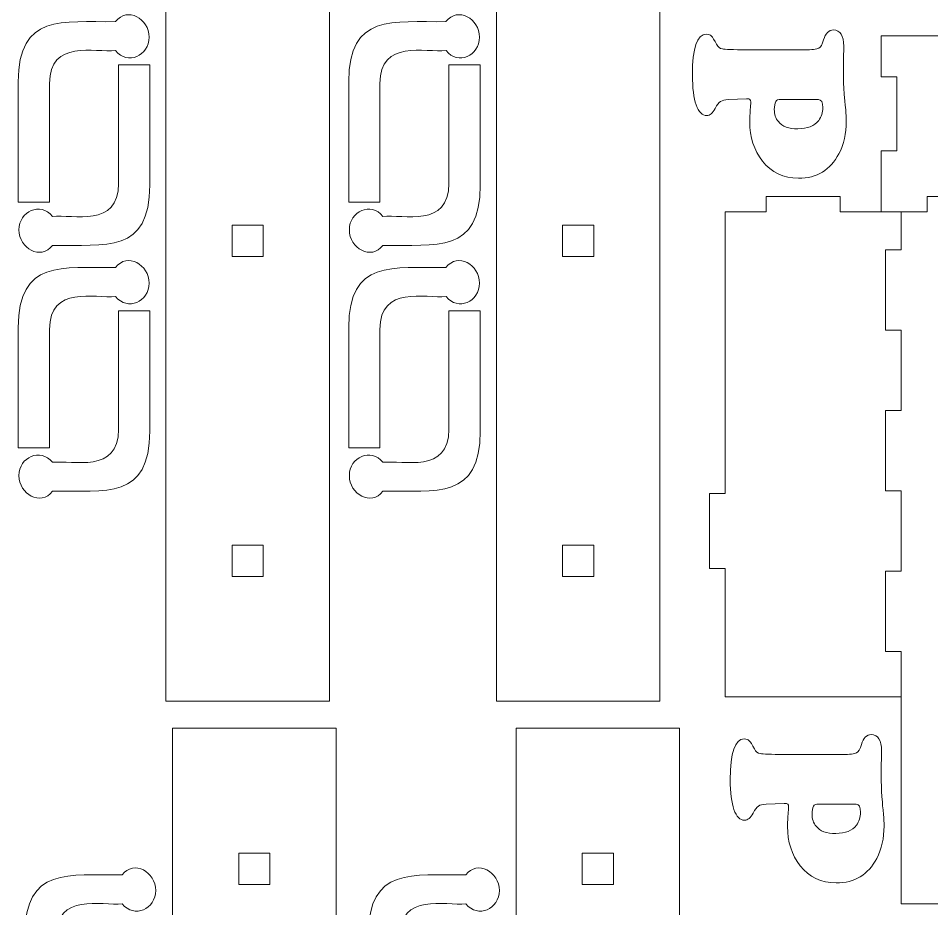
# Model space of a CAD drawing. Header units: centimetres. Extents: x -59 to 59, y -29 to 29.
# Drawn here: x -59.4 to -44.77, y -7 to 7.25 of the extents above; entities that cross this region are included whole.
import ezdxf

# ---------------------------------------------------------------- set-up
doc = ezdxf.new("R2010")
doc.units = ezdxf.units.CM
doc.header["$MEASUREMENT"] = 0
doc.layers.add('Camada 1', color=7, linetype='Continuous')

msp = doc.modelspace()

# ---------------------------------------------------------------- linework, layer by layer
at = {"layer": 'Camada 1', "color": 250, "lineweight": 20}
for points, knots in [([(-57.03736, 21.31668), (-57.03736, 21.31668), (-57.03736, -3.68333), (-57.03736, -3.68333), (-57.03736, -3.68333), (-57.03736, -3.68333), (-54.42008, -3.68333), (-54.42008, -3.68333), (-54.42008, -3.68333), (-54.42008, -3.68333), (-54.42008, 21.31668), (-54.42008, 21.31668), (-54.42008, 21.31668), (-54.42008, 21.31668), (-57.03736, 21.31668), (-57.03736, 21.31668)], [0, 0, 0, 0, 0.2, 0.2, 0.2, 0.2, 0.4, 0.4, 0.4, 0.4, 0.6, 0.6, 0.6, 0.6, 1, 1, 1, 1]), ([(-51.7457, 21.31668), (-51.7457, 21.31668), (-51.7457, -3.68333), (-51.7457, -3.68333), (-51.7457, -3.68333), (-51.7457, -3.68333), (-49.12842, -3.68333), (-49.12842, -3.68333), (-49.12842, -3.68333), (-49.12842, -3.68333), (-49.12842, 21.31668), (-49.12842, 21.31668), (-49.12842, 21.31668), (-49.12842, 21.31668), (-51.7457, 21.31668), (-51.7457, 21.31668)], [0, 0, 0, 0, 0.2, 0.2, 0.2, 0.2, 0.4, 0.4, 0.4, 0.4, 0.6, 0.6, 0.6, 0.6, 1, 1, 1, 1]), ([(-57.84503, 7.20049), (-58.70441, 7.18717), (-59.39854, 7.33959), (-59.40253, 6.23702), (-59.40253, 6.23702), (-59.40253, 6.23702), (-59.40253, 4.31124), (-59.40253, 4.31124), (-59.40253, 4.31124), (-59.40253, 4.31124), (-58.90246, 4.31124), (-58.90246, 4.31124), (-58.90246, 4.31124), (-58.90246, 4.31124), (-58.90246, 6.19888), (-58.90246, 6.19888), (-58.90246, 6.19888), (-58.90246, 6.19888), (-58.90246, 6.20842), (-58.90246, 6.20842), (-58.90246, 6.20842), (-58.90239, 6.92357), (-58.17092, 6.70195), (-57.84373, 6.7363), (-57.84373, 6.7363), (-57.65406, 6.49772), (-57.30701, 6.6539), (-57.30701, 6.95048), (-57.30701, 6.95048), (-57.30701, 7.24623), (-57.65687, 7.44684), (-57.84503, 7.20049)], [0, 0, 0, 0, 0.11111111, 0.11111111, 0.11111111, 0.11111111, 0.22222222, 0.22222222, 0.22222222, 0.22222222, 0.33333333, 0.33333333, 0.33333333, 0.33333333, 0.44444444, 0.44444444, 0.44444444, 0.44444444, 0.55555556, 0.55555556, 0.55555556, 0.55555556, 0.66666667, 0.66666667, 0.66666667, 0.66666667, 0.77777778, 0.77777778, 0.77777778, 0.77777778, 1, 1, 1, 1]), ([(-52.55337, 7.20049), (-53.41275, 7.18717), (-54.10688, 7.33959), (-54.11087, 6.23702), (-54.11087, 6.23702), (-54.11087, 6.23702), (-54.11087, 4.31124), (-54.11087, 4.31124), (-54.11087, 4.31124), (-54.11087, 4.31124), (-53.6108, 4.31124), (-53.6108, 4.31124), (-53.6108, 4.31124), (-53.6108, 4.31124), (-53.6108, 6.19888), (-53.6108, 6.19888), (-53.6108, 6.19888), (-53.6108, 6.19888), (-53.6108, 6.20842), (-53.6108, 6.20842), (-53.6108, 6.20842), (-53.61073, 6.92357), (-52.87926, 6.70195), (-52.55207, 6.7363), (-52.55207, 6.7363), (-52.3624, 6.49772), (-52.01535, 6.6539), (-52.01535, 6.95048), (-52.01535, 6.95048), (-52.01535, 7.24623), (-52.36521, 7.44684), (-52.55337, 7.20049)], [0, 0, 0, 0, 0.11111111, 0.11111111, 0.11111111, 0.11111111, 0.22222222, 0.22222222, 0.22222222, 0.22222222, 0.33333333, 0.33333333, 0.33333333, 0.33333333, 0.44444444, 0.44444444, 0.44444444, 0.44444444, 0.55555556, 0.55555556, 0.55555556, 0.55555556, 0.66666667, 0.66666667, 0.66666667, 0.66666667, 0.77777778, 0.77777778, 0.77777778, 0.77777778, 1, 1, 1, 1]), ([(-58.85394, 3.61765), (-57.99456, 3.63097), (-57.30043, 3.47855), (-57.29644, 4.58112), (-57.29644, 4.58112), (-57.29644, 4.58112), (-57.29644, 6.5069), (-57.29644, 6.5069), (-57.29644, 6.5069), (-57.29644, 6.5069), (-57.79651, 6.5069), (-57.79651, 6.5069), (-57.79651, 6.5069), (-57.79651, 6.5069), (-57.79651, 4.61926), (-57.79651, 4.61926), (-57.79651, 4.61926), (-57.79651, 4.61926), (-57.79651, 4.60972), (-57.79651, 4.60972), (-57.79651, 4.60972), (-57.79658, 3.89457), (-58.52805, 4.11619), (-58.85524, 4.08184), (-58.85524, 4.08184), (-59.04491, 4.32042), (-59.39196, 4.16424), (-59.39196, 3.86766), (-59.39196, 3.86766), (-59.39196, 3.57191), (-59.0421, 3.3713), (-58.85394, 3.61765)], [0, 0, 0, 0, 0.11111111, 0.11111111, 0.11111111, 0.11111111, 0.22222222, 0.22222222, 0.22222222, 0.22222222, 0.33333333, 0.33333333, 0.33333333, 0.33333333, 0.44444444, 0.44444444, 0.44444444, 0.44444444, 0.55555556, 0.55555556, 0.55555556, 0.55555556, 0.66666667, 0.66666667, 0.66666667, 0.66666667, 0.77777778, 0.77777778, 0.77777778, 0.77777778, 1, 1, 1, 1]), ([(-53.56228, 3.61765), (-52.7029, 3.63097), (-52.00877, 3.47855), (-52.00478, 4.58112), (-52.00478, 4.58112), (-52.00478, 4.58112), (-52.00478, 6.5069), (-52.00478, 6.5069), (-52.00478, 6.5069), (-52.00478, 6.5069), (-52.50485, 6.5069), (-52.50485, 6.5069), (-52.50485, 6.5069), (-52.50485, 6.5069), (-52.50485, 4.61926), (-52.50485, 4.61926), (-52.50485, 4.61926), (-52.50485, 4.61926), (-52.50485, 4.60972), (-52.50485, 4.60972), (-52.50485, 4.60972), (-52.50492, 3.89457), (-53.23639, 4.11619), (-53.56358, 4.08184), (-53.56358, 4.08184), (-53.75325, 4.32042), (-54.1003, 4.16424), (-54.1003, 3.86766), (-54.1003, 3.86766), (-54.1003, 3.57191), (-53.75044, 3.3713), (-53.56228, 3.61765)], [0, 0, 0, 0, 0.11111111, 0.11111111, 0.11111111, 0.11111111, 0.22222222, 0.22222222, 0.22222222, 0.22222222, 0.33333333, 0.33333333, 0.33333333, 0.33333333, 0.44444444, 0.44444444, 0.44444444, 0.44444444, 0.55555556, 0.55555556, 0.55555556, 0.55555556, 0.66666667, 0.66666667, 0.66666667, 0.66666667, 0.77777778, 0.77777778, 0.77777778, 0.77777778, 1, 1, 1, 1]), ([(-55.47872, 3.44166), (-55.47872, 3.44166), (-55.47872, 3.94166), (-55.47872, 3.94166), (-55.47872, 3.94166), (-55.47872, 3.94166), (-55.97872, 3.94166), (-55.97872, 3.94166), (-55.97872, 3.94166), (-55.97872, 3.94166), (-55.97872, 3.44166), (-55.97872, 3.44166), (-55.97872, 3.44166), (-55.97872, 3.44166), (-55.47872, 3.44166), (-55.47872, 3.44166)], [0, 0, 0, 0, 0.2, 0.2, 0.2, 0.2, 0.4, 0.4, 0.4, 0.4, 0.6, 0.6, 0.6, 0.6, 1, 1, 1, 1]), ([(-50.18706, 3.44166), (-50.18706, 3.44166), (-50.18706, 3.94166), (-50.18706, 3.94166), (-50.18706, 3.94166), (-50.18706, 3.94166), (-50.68706, 3.94166), (-50.68706, 3.94166), (-50.68706, 3.94166), (-50.68706, 3.94166), (-50.68706, 3.44166), (-50.68706, 3.44166), (-50.68706, 3.44166), (-50.68706, 3.44166), (-50.18706, 3.44166), (-50.18706, 3.44166)], [0, 0, 0, 0, 0.2, 0.2, 0.2, 0.2, 0.4, 0.4, 0.4, 0.4, 0.6, 0.6, 0.6, 0.6, 1, 1, 1, 1]), ([(-57.84503, 3.26349), (-58.70441, 3.25017), (-59.39854, 3.40259), (-59.40253, 2.30002), (-59.40253, 2.30002), (-59.40253, 2.30002), (-59.40253, 0.37424), (-59.40253, 0.37424), (-59.40253, 0.37424), (-59.40253, 0.37424), (-58.90246, 0.37424), (-58.90246, 0.37424), (-58.90246, 0.37424), (-58.90246, 0.37424), (-58.90246, 2.26188), (-58.90246, 2.26188), (-58.90246, 2.26188), (-58.90246, 2.26188), (-58.90246, 2.27142), (-58.90246, 2.27142), (-58.90246, 2.27142), (-58.90239, 2.98657), (-58.17092, 2.76495), (-57.84373, 2.7993), (-57.84373, 2.7993), (-57.65406, 2.56072), (-57.30701, 2.7169), (-57.30701, 3.01348), (-57.30701, 3.01348), (-57.30701, 3.30923), (-57.65687, 3.50984), (-57.84503, 3.26349)], [0, 0, 0, 0, 0.11111111, 0.11111111, 0.11111111, 0.11111111, 0.22222222, 0.22222222, 0.22222222, 0.22222222, 0.33333333, 0.33333333, 0.33333333, 0.33333333, 0.44444444, 0.44444444, 0.44444444, 0.44444444, 0.55555556, 0.55555556, 0.55555556, 0.55555556, 0.66666667, 0.66666667, 0.66666667, 0.66666667, 0.77777778, 0.77777778, 0.77777778, 0.77777778, 1, 1, 1, 1]), ([(-52.55337, 3.26349), (-53.41275, 3.25017), (-54.10688, 3.40259), (-54.11087, 2.30002), (-54.11087, 2.30002), (-54.11087, 2.30002), (-54.11087, 0.37424), (-54.11087, 0.37424), (-54.11087, 0.37424), (-54.11087, 0.37424), (-53.6108, 0.37424), (-53.6108, 0.37424), (-53.6108, 0.37424), (-53.6108, 0.37424), (-53.6108, 2.26188), (-53.6108, 2.26188), (-53.6108, 2.26188), (-53.6108, 2.26188), (-53.6108, 2.27142), (-53.6108, 2.27142), (-53.6108, 2.27142), (-53.61073, 2.98657), (-52.87926, 2.76495), (-52.55207, 2.7993), (-52.55207, 2.7993), (-52.3624, 2.56072), (-52.01535, 2.7169), (-52.01535, 3.01348), (-52.01535, 3.01348), (-52.01535, 3.30923), (-52.36521, 3.50984), (-52.55337, 3.26349)], [0, 0, 0, 0, 0.11111111, 0.11111111, 0.11111111, 0.11111111, 0.22222222, 0.22222222, 0.22222222, 0.22222222, 0.33333333, 0.33333333, 0.33333333, 0.33333333, 0.44444444, 0.44444444, 0.44444444, 0.44444444, 0.55555556, 0.55555556, 0.55555556, 0.55555556, 0.66666667, 0.66666667, 0.66666667, 0.66666667, 0.77777778, 0.77777778, 0.77777778, 0.77777778, 1, 1, 1, 1]), ([(-58.85394, -0.31935), (-57.99456, -0.30603), (-57.30043, -0.45845), (-57.29644, 0.64412), (-57.29644, 0.64412), (-57.29644, 0.64412), (-57.29644, 2.5699), (-57.29644, 2.5699), (-57.29644, 2.5699), (-57.29644, 2.5699), (-57.79651, 2.5699), (-57.79651, 2.5699), (-57.79651, 2.5699), (-57.79651, 2.5699), (-57.79651, 0.68226), (-57.79651, 0.68226), (-57.79651, 0.68226), (-57.79651, 0.68226), (-57.79651, 0.67272), (-57.79651, 0.67272), (-57.79651, 0.67272), (-57.79658, -0.04243), (-58.52805, 0.17919), (-58.85524, 0.14484), (-58.85524, 0.14484), (-59.04491, 0.38342), (-59.39196, 0.22724), (-59.39196, -0.06934), (-59.39196, -0.06934), (-59.39196, -0.36509), (-59.0421, -0.5657), (-58.85394, -0.31935)], [0, 0, 0, 0, 0.11111111, 0.11111111, 0.11111111, 0.11111111, 0.22222222, 0.22222222, 0.22222222, 0.22222222, 0.33333333, 0.33333333, 0.33333333, 0.33333333, 0.44444444, 0.44444444, 0.44444444, 0.44444444, 0.55555556, 0.55555556, 0.55555556, 0.55555556, 0.66666667, 0.66666667, 0.66666667, 0.66666667, 0.77777778, 0.77777778, 0.77777778, 0.77777778, 1, 1, 1, 1]), ([(-53.56228, -0.31935), (-52.7029, -0.30603), (-52.00877, -0.45845), (-52.00478, 0.64412), (-52.00478, 0.64412), (-52.00478, 0.64412), (-52.00478, 2.5699), (-52.00478, 2.5699), (-52.00478, 2.5699), (-52.00478, 2.5699), (-52.50485, 2.5699), (-52.50485, 2.5699), (-52.50485, 2.5699), (-52.50485, 2.5699), (-52.50485, 0.68226), (-52.50485, 0.68226), (-52.50485, 0.68226), (-52.50485, 0.68226), (-52.50485, 0.67272), (-52.50485, 0.67272), (-52.50485, 0.67272), (-52.50492, -0.04243), (-53.23639, 0.17919), (-53.56358, 0.14484), (-53.56358, 0.14484), (-53.75325, 0.38342), (-54.1003, 0.22724), (-54.1003, -0.06934), (-54.1003, -0.06934), (-54.1003, -0.36509), (-53.75044, -0.5657), (-53.56228, -0.31935)], [0, 0, 0, 0, 0.11111111, 0.11111111, 0.11111111, 0.11111111, 0.22222222, 0.22222222, 0.22222222, 0.22222222, 0.33333333, 0.33333333, 0.33333333, 0.33333333, 0.44444444, 0.44444444, 0.44444444, 0.44444444, 0.55555556, 0.55555556, 0.55555556, 0.55555556, 0.66666667, 0.66666667, 0.66666667, 0.66666667, 0.77777778, 0.77777778, 0.77777778, 0.77777778, 1, 1, 1, 1]), ([(-55.47872, -1.68285), (-55.47872, -1.68285), (-55.47872, -1.18285), (-55.47872, -1.18285), (-55.47872, -1.18285), (-55.47872, -1.18285), (-55.97872, -1.18285), (-55.97872, -1.18285), (-55.97872, -1.18285), (-55.97872, -1.18285), (-55.97872, -1.68285), (-55.97872, -1.68285), (-55.97872, -1.68285), (-55.97872, -1.68285), (-55.47872, -1.68285), (-55.47872, -1.68285)], [0, 0, 0, 0, 0.2, 0.2, 0.2, 0.2, 0.4, 0.4, 0.4, 0.4, 0.6, 0.6, 0.6, 0.6, 1, 1, 1, 1]), ([(-50.18706, -1.68285), (-50.18706, -1.68285), (-50.18706, -1.18285), (-50.18706, -1.18285), (-50.18706, -1.18285), (-50.18706, -1.18285), (-50.68706, -1.18285), (-50.68706, -1.18285), (-50.68706, -1.18285), (-50.68706, -1.18285), (-50.68706, -1.68285), (-50.68706, -1.68285), (-50.68706, -1.68285), (-50.68706, -1.68285), (-50.18706, -1.68285), (-50.18706, -1.68285)], [0, 0, 0, 0, 0.2, 0.2, 0.2, 0.2, 0.4, 0.4, 0.4, 0.4, 0.6, 0.6, 0.6, 0.6, 1, 1, 1, 1]), ([(-56.93155, -4.11498), (-56.93155, -4.11498), (-56.93155, -29.11499), (-56.93155, -29.11499), (-56.93155, -29.11499), (-56.93155, -29.11499), (-54.31427, -29.11499), (-54.31427, -29.11499), (-54.31427, -29.11499), (-54.31427, -29.11499), (-54.31427, -4.11498), (-54.31427, -4.11498), (-54.31427, -4.11498), (-54.31427, -4.11498), (-56.93155, -4.11498), (-56.93155, -4.11498)], [0, 0, 0, 0, 0.2, 0.2, 0.2, 0.2, 0.4, 0.4, 0.4, 0.4, 0.6, 0.6, 0.6, 0.6, 1, 1, 1, 1]), ([(-51.42821, -4.11498), (-51.42821, -4.11498), (-51.42821, -29.11499), (-51.42821, -29.11499), (-51.42821, -29.11499), (-51.42821, -29.11499), (-48.81093, -29.11499), (-48.81093, -29.11499), (-48.81093, -29.11499), (-48.81093, -29.11499), (-48.81093, -4.11498), (-48.81093, -4.11498), (-48.81093, -4.11498), (-48.81093, -4.11498), (-51.42821, -4.11498), (-51.42821, -4.11498)], [0, 0, 0, 0, 0.2, 0.2, 0.2, 0.2, 0.4, 0.4, 0.4, 0.4, 0.6, 0.6, 0.6, 0.6, 1, 1, 1, 1]), ([(-55.37291, -6.11545), (-55.37291, -6.11545), (-55.37291, -6.61545), (-55.37291, -6.61545), (-55.37291, -6.61545), (-55.37291, -6.61545), (-55.87291, -6.61545), (-55.87291, -6.61545), (-55.87291, -6.61545), (-55.87291, -6.61545), (-55.87291, -6.11545), (-55.87291, -6.11545), (-55.87291, -6.11545), (-55.87291, -6.11545), (-55.37291, -6.11545), (-55.37291, -6.11545)], [0, 0, 0, 0, 0.2, 0.2, 0.2, 0.2, 0.4, 0.4, 0.4, 0.4, 0.6, 0.6, 0.6, 0.6, 1, 1, 1, 1]), ([(-49.86957, -6.11545), (-49.86957, -6.11545), (-49.86957, -6.61545), (-49.86957, -6.61545), (-49.86957, -6.61545), (-49.86957, -6.61545), (-50.36957, -6.61545), (-50.36957, -6.61545), (-50.36957, -6.61545), (-50.36957, -6.61545), (-50.36957, -6.11545), (-50.36957, -6.11545), (-50.36957, -6.11545), (-50.36957, -6.11545), (-49.86957, -6.11545), (-49.86957, -6.11545)], [0, 0, 0, 0, 0.2, 0.2, 0.2, 0.2, 0.4, 0.4, 0.4, 0.4, 0.6, 0.6, 0.6, 0.6, 1, 1, 1, 1]), ([(-57.73922, -6.4625), (-58.5986, -6.47582), (-59.29273, -6.3234), (-59.29672, -7.42597), (-59.29672, -7.42597), (-59.29672, -7.42597), (-59.29672, -9.35175), (-59.29672, -9.35175), (-59.29672, -9.35175), (-59.29672, -9.35175), (-58.79665, -9.35175), (-58.79665, -9.35175), (-58.79665, -9.35175), (-58.79665, -9.35175), (-58.79665, -7.46411), (-58.79665, -7.46411), (-58.79665, -7.46411), (-58.79665, -7.46411), (-58.79665, -7.45457), (-58.79665, -7.45457), (-58.79665, -7.45457), (-58.79658, -6.73942), (-58.06511, -6.96104), (-57.73792, -6.92669), (-57.73792, -6.92669), (-57.54825, -7.16527), (-57.2012, -7.00909), (-57.2012, -6.71251), (-57.2012, -6.71251), (-57.2012, -6.41676), (-57.55106, -6.21615), (-57.73922, -6.4625)], [0, 0, 0, 0, 0.11111111, 0.11111111, 0.11111111, 0.11111111, 0.22222222, 0.22222222, 0.22222222, 0.22222222, 0.33333333, 0.33333333, 0.33333333, 0.33333333, 0.44444444, 0.44444444, 0.44444444, 0.44444444, 0.55555556, 0.55555556, 0.55555556, 0.55555556, 0.66666667, 0.66666667, 0.66666667, 0.66666667, 0.77777778, 0.77777778, 0.77777778, 0.77777778, 1, 1, 1, 1]), ([(-52.23588, -6.4625), (-53.09526, -6.47582), (-53.78939, -6.3234), (-53.79338, -7.42597), (-53.79338, -7.42597), (-53.79338, -7.42597), (-53.79338, -9.35175), (-53.79338, -9.35175), (-53.79338, -9.35175), (-53.79338, -9.35175), (-53.29331, -9.35175), (-53.29331, -9.35175), (-53.29331, -9.35175), (-53.29331, -9.35175), (-53.29331, -7.46411), (-53.29331, -7.46411), (-53.29331, -7.46411), (-53.29331, -7.46411), (-53.29331, -7.45457), (-53.29331, -7.45457), (-53.29331, -7.45457), (-53.29324, -6.73942), (-52.56177, -6.96104), (-52.23458, -6.92669), (-52.23458, -6.92669), (-52.04491, -7.16527), (-51.69786, -7.00909), (-51.69786, -6.71251), (-51.69786, -6.71251), (-51.69786, -6.41676), (-52.04772, -6.21615), (-52.23588, -6.4625)], [0, 0, 0, 0, 0.11111111, 0.11111111, 0.11111111, 0.11111111, 0.22222222, 0.22222222, 0.22222222, 0.22222222, 0.33333333, 0.33333333, 0.33333333, 0.33333333, 0.44444444, 0.44444444, 0.44444444, 0.44444444, 0.55555556, 0.55555556, 0.55555556, 0.55555556, 0.66666667, 0.66666667, 0.66666667, 0.66666667, 0.77777778, 0.77777778, 0.77777778, 0.77777778, 1, 1, 1, 1])]:
    msp.add_open_spline(points, degree=3, knots=knots, dxfattribs=at)
at = {"layer": 'Camada 1', "color": 250, "lineweight": 9}
for points, knots in [([(-47.73989, 6.74966), (-47.73989, 6.74966), (-46.81209, 6.74966), (-46.81209, 6.74966), (-46.81209, 6.74966), (-46.69229, 6.74966), (-46.61583, 6.75748), (-46.58391, 6.77435), (-46.58391, 6.77435), (-46.5514, 6.7906), (-46.52491, 6.83515), (-46.50504, 6.90801), (-46.50504, 6.90801), (-46.47494, 7.01396), (-46.42195, 7.06695), (-46.3467, 7.06695), (-46.3467, 7.06695), (-46.29371, 7.06695), (-46.25278, 7.04467), (-46.22448, 7.00012), (-46.22448, 7.00012), (-46.19679, 6.95497), (-46.18234, 6.89054), (-46.18234, 6.80565), (-46.18234, 6.80565), (-46.18234, 6.77735), (-46.18414, 6.70752), (-46.18776, 6.59613), (-46.18776, 6.59613), (-46.18776, 6.59613), (-46.18776, 6.49016), (-46.18776, 6.49016), (-46.18776, 6.49016), (-46.18655, 6.29509), (-46.18534, 6.1807), (-46.18353, 6.14698), (-46.18353, 6.14698), (-46.18173, 6.11327), (-46.1715, 5.99406), (-46.15223, 5.78816), (-46.15223, 5.78816), (-46.1456, 5.72012), (-46.14199, 5.6575), (-46.14199, 5.60091), (-46.14199, 5.60091), (-46.14199, 5.40824), (-46.18113, 5.23665), (-46.26, 5.08614), (-46.26, 5.08614), (-46.39666, 4.82364), (-46.61281, 4.69298), (-46.90903, 4.69298), (-46.90903, 4.69298), (-47.14926, 4.69298), (-47.34131, 4.7845), (-47.48581, 4.96814), (-47.48581, 4.96814), (-47.62127, 5.14092), (-47.68872, 5.34984), (-47.68872, 5.59609), (-47.68872, 5.59609), (-47.68872, 5.65811), (-47.68449, 5.73457), (-47.67667, 5.82488), (-47.67667, 5.82488), (-47.67306, 5.87305), (-47.67125, 5.90314), (-47.67125, 5.91519), (-47.67125, 5.91519), (-47.67125, 5.94891), (-47.69052, 5.96636), (-47.72965, 5.96636), (-47.72965, 5.96636), (-47.72965, 5.96636), (-47.73989, 5.96636), (-47.73989, 5.96636), (-47.73989, 5.96636), (-47.73989, 5.96636), (-48.02948, 5.95372), (-48.02948, 5.95372), (-48.02948, 5.95372), (-48.08547, 5.95131), (-48.12763, 5.94107), (-48.15532, 5.92301), (-48.15532, 5.92301), (-48.18301, 5.90495), (-48.21131, 5.86763), (-48.24081, 5.81103), (-48.24081, 5.81103), (-48.28175, 5.73457), (-48.32691, 5.69664), (-48.37508, 5.69664), (-48.37508, 5.69664), (-48.44913, 5.69664), (-48.50632, 5.75263), (-48.54605, 5.86582), (-48.54605, 5.86582), (-48.58579, 5.97841), (-48.60627, 6.13856), (-48.60627, 6.34566), (-48.60627, 6.34566), (-48.60627, 6.78036), (-48.5316, 6.99832), (-48.38169, 6.99832), (-48.38169, 6.99832), (-48.34677, 6.99832), (-48.31968, 6.98867), (-48.30102, 6.97002), (-48.30102, 6.97002), (-48.28235, 6.95074), (-48.25525, 6.9068), (-48.21974, 6.83756), (-48.21974, 6.83756), (-48.19746, 6.79541), (-48.16615, 6.77073), (-48.12642, 6.76351), (-48.12642, 6.76351), (-48.08608, 6.75629), (-47.95723, 6.75146), (-47.73989, 6.74966)], [0, 0, 0, 0, 0.03225806, 0.03225806, 0.03225806, 0.03225806, 0.06451613, 0.06451613, 0.06451613, 0.06451613, 0.09677419, 0.09677419, 0.09677419, 0.09677419, 0.12903226, 0.12903226, 0.12903226, 0.12903226, 0.16129032, 0.16129032, 0.16129032, 0.16129032, 0.19354839, 0.19354839, 0.19354839, 0.19354839, 0.22580645, 0.22580645, 0.22580645, 0.22580645, 0.25806452, 0.25806452, 0.25806452, 0.25806452, 0.29032258, 0.29032258, 0.29032258, 0.29032258, 0.32258065, 0.32258065, 0.32258065, 0.32258065, 0.35483871, 0.35483871, 0.35483871, 0.35483871, 0.38709677, 0.38709677, 0.38709677, 0.38709677, 0.41935484, 0.41935484, 0.41935484, 0.41935484, 0.4516129, 0.4516129, 0.4516129, 0.4516129, 0.48387097, 0.48387097, 0.48387097, 0.48387097, 0.51612903, 0.51612903, 0.51612903, 0.51612903, 0.5483871, 0.5483871, 0.5483871, 0.5483871, 0.58064516, 0.58064516, 0.58064516, 0.58064516, 0.61290323, 0.61290323, 0.61290323, 0.61290323, 0.64516129, 0.64516129, 0.64516129, 0.64516129, 0.67741935, 0.67741935, 0.67741935, 0.67741935, 0.70967742, 0.70967742, 0.70967742, 0.70967742, 0.74193548, 0.74193548, 0.74193548, 0.74193548, 0.77419355, 0.77419355, 0.77419355, 0.77419355, 0.80645161, 0.80645161, 0.80645161, 0.80645161, 0.83870968, 0.83870968, 0.83870968, 0.83870968, 0.87096774, 0.87096774, 0.87096774, 0.87096774, 0.90322581, 0.90322581, 0.90322581, 0.90322581, 0.93548387, 0.93548387, 0.93548387, 0.93548387, 1, 1, 1, 1]), ([(-45.58392, 4.47289), (-45.58392, 4.47289), (-45.58392, 5.13152), (-45.58392, 5.13152), (-45.58392, 5.13152), (-45.58392, 5.13152), (-45.33392, 5.13152), (-45.33392, 5.13152), (-45.33392, 5.13152), (-45.33392, 5.13152), (-45.33392, 6.31465), (-45.33392, 6.31465), (-45.33392, 6.31465), (-45.33392, 6.31465), (-45.58392, 6.31465), (-45.58392, 6.31465), (-45.58392, 6.31465), (-45.58392, 6.31465), (-45.58392, 6.97329), (-45.58392, 6.97329)], [0, 0, 0, 0, 0.16666667, 0.16666667, 0.16666667, 0.16666667, 0.33333333, 0.33333333, 0.33333333, 0.33333333, 0.5, 0.5, 0.5, 0.5, 0.66666667, 0.66666667, 0.66666667, 0.66666667, 1, 1, 1, 1]), ([(-46.58812, 5.95372), (-46.58812, 5.95372), (-47.18778, 5.95372), (-47.18778, 5.95372), (-47.18778, 5.95372), (-47.23355, 5.95372), (-47.26124, 5.94409), (-47.27087, 5.92362), (-47.27087, 5.92362), (-47.28713, 5.8899), (-47.29556, 5.84715), (-47.29556, 5.79538), (-47.29556, 5.79538), (-47.29556, 5.71771), (-47.27389, 5.65208), (-47.22994, 5.5991), (-47.22994, 5.5991), (-47.16792, 5.52264), (-47.06316, 5.48471), (-46.91626, 5.48471), (-46.91626, 5.48471), (-46.76333, 5.48471), (-46.65255, 5.52926), (-46.58451, 5.61897), (-46.58451, 5.61897), (-46.54116, 5.67496), (-46.51949, 5.7436), (-46.51949, 5.82307), (-46.51949, 5.82307), (-46.51949, 5.91037), (-46.54237, 5.95372), (-46.58812, 5.95372)], [0, 0, 0, 0, 0.11111111, 0.11111111, 0.11111111, 0.11111111, 0.22222222, 0.22222222, 0.22222222, 0.22222222, 0.33333333, 0.33333333, 0.33333333, 0.33333333, 0.44444444, 0.44444444, 0.44444444, 0.44444444, 0.55555556, 0.55555556, 0.55555556, 0.55555556, 0.66666667, 0.66666667, 0.66666667, 0.66666667, 0.77777778, 0.77777778, 0.77777778, 0.77777778, 1, 1, 1, 1]), ([(-47.42574, 4.15292), (-47.42574, 4.15292), (-47.42574, 4.40292), (-47.42574, 4.40292), (-47.42574, 4.40292), (-47.42574, 4.40292), (-46.24261, 4.40292), (-46.24261, 4.40292), (-46.24261, 4.40292), (-46.24261, 4.40292), (-46.24261, 4.15292), (-46.24261, 4.15292), (-46.24261, 4.15292), (-46.24261, 4.15292), (-45.26401, 4.15292), (-45.26401, 4.15292)], [0, 0, 0, 0, 0.2, 0.2, 0.2, 0.2, 0.4, 0.4, 0.4, 0.4, 0.6, 0.6, 0.6, 0.6, 1, 1, 1, 1]), ([(-45.58392, 4.47289), (-45.58392, 4.47289), (-45.58392, 4.15292), (-45.58392, 4.15292), (-45.58392, 4.15292), (-45.58392, 4.15292), (-44.84548, 4.15292), (-44.84548, 4.15292), (-44.84548, 4.15292), (-44.84548, 4.15292), (-44.84548, 4.40289), (-44.84548, 4.40289)], [0, 0, 0, 0, 0.25, 0.25, 0.25, 0.25, 0.5, 0.5, 0.5, 0.5, 1, 1, 1, 1]), ([(-47.42574, 4.15292), (-47.42574, 4.15292), (-48.08398, 4.15292), (-48.08398, 4.15292), (-48.08398, 4.15292), (-48.08398, 4.15292), (-48.08398, -0.35521), (-48.08398, -0.35521), (-48.08398, -0.35521), (-48.08398, -0.35521), (-48.33395, -0.35521), (-48.33395, -0.35521), (-48.33395, -0.35521), (-48.33395, -0.35521), (-48.33395, -1.55522), (-48.33395, -1.55522), (-48.33395, -1.55522), (-48.33395, -1.55522), (-48.08398, -1.55522), (-48.08398, -1.55522), (-48.08398, -1.55522), (-48.08398, -1.55522), (-48.08398, -3.61213), (-48.08398, -3.61213)], [0, 0, 0, 0, 0.14285714, 0.14285714, 0.14285714, 0.14285714, 0.28571429, 0.28571429, 0.28571429, 0.28571429, 0.42857143, 0.42857143, 0.42857143, 0.42857143, 0.57142857, 0.57142857, 0.57142857, 0.57142857, 0.71428571, 0.71428571, 0.71428571, 0.71428571, 1, 1, 1, 1]), ([(-45.26401, 4.15292), (-45.26401, 4.15292), (-45.26401, 3.54479), (-45.26401, 3.54479), (-45.26401, 3.54479), (-45.26401, 3.54479), (-45.51398, 3.54479), (-45.51398, 3.54479), (-45.51398, 3.54479), (-45.51398, 3.54479), (-45.51398, 2.25923), (-45.51398, 2.25923), (-45.51398, 2.25923), (-45.51398, 2.25923), (-45.26401, 2.25923), (-45.26401, 2.25923), (-45.26401, 2.25923), (-45.26401, 2.25923), (-45.26401, 0.97365), (-45.26401, 0.97365), (-45.26401, 0.97365), (-45.26401, 0.97365), (-45.51398, 0.97365), (-45.51398, 0.97365), (-45.51398, 0.97365), (-45.51398, 0.97365), (-45.51398, -0.31242), (-45.51398, -0.31242), (-45.51398, -0.31242), (-45.51398, -0.31242), (-45.26401, -0.31242), (-45.26401, -0.31242), (-45.26401, -0.31242), (-45.26401, -0.31242), (-45.26401, -1.598), (-45.26401, -1.598), (-45.26401, -1.598), (-45.26401, -1.598), (-45.51398, -1.598), (-45.51398, -1.598), (-45.51398, -1.598), (-45.51398, -1.598), (-45.51398, -2.88408), (-45.51398, -2.88408), (-45.51398, -2.88408), (-45.51398, -2.88408), (-45.26401, -2.88408), (-45.26401, -2.88408), (-45.26401, -2.88408), (-45.26401, -2.88408), (-45.26401, -6.92629), (-45.26401, -6.92629), (-45.26401, -6.92629), (-45.26401, -6.92629), (-22.90393, -6.92629), (-22.90393, -6.92629), (-22.90393, -6.92629), (-22.90393, -6.92629), (-22.90393, -2.88408), (-22.90393, -2.88408), (-22.90393, -2.88408), (-22.90393, -2.88408), (-22.65396, -2.88408), (-22.65396, -2.88408), (-22.65396, -2.88408), (-22.65396, -2.88408), (-22.65396, -1.598), (-22.65396, -1.598), (-22.65396, -1.598), (-22.65396, -1.598), (-22.90393, -1.598), (-22.90393, -1.598), (-22.90393, -1.598), (-22.90393, -1.598), (-22.90393, -0.31242), (-22.90393, -0.31242), (-22.90393, -0.31242), (-22.90393, -0.31242), (-22.65396, -0.31242), (-22.65396, -0.31242), (-22.65396, -0.31242), (-22.65396, -0.31242), (-22.65396, 0.97365), (-22.65396, 0.97365), (-22.65396, 0.97365), (-22.65396, 0.97365), (-22.90393, 0.97365), (-22.90393, 0.97365), (-22.90393, 0.97365), (-22.90393, 0.97365), (-22.90393, 2.25923), (-22.90393, 2.25923), (-22.90393, 2.25923), (-22.90393, 2.25923), (-22.65396, 2.25923), (-22.65396, 2.25923), (-22.65396, 2.25923), (-22.65396, 2.25923), (-22.65396, 3.54479), (-22.65396, 3.54479), (-22.65396, 3.54479), (-22.65396, 3.54479), (-22.90393, 3.54479), (-22.90393, 3.54479), (-22.90393, 3.54479), (-22.90393, 3.54479), (-22.90393, 4.15292), (-22.90393, 4.15292)], [0, 0, 0, 0, 0.03571429, 0.03571429, 0.03571429, 0.03571429, 0.07142857, 0.07142857, 0.07142857, 0.07142857, 0.10714286, 0.10714286, 0.10714286, 0.10714286, 0.14285714, 0.14285714, 0.14285714, 0.14285714, 0.17857143, 0.17857143, 0.17857143, 0.17857143, 0.21428571, 0.21428571, 0.21428571, 0.21428571, 0.25, 0.25, 0.25, 0.25, 0.28571429, 0.28571429, 0.28571429, 0.28571429, 0.32142857, 0.32142857, 0.32142857, 0.32142857, 0.35714286, 0.35714286, 0.35714286, 0.35714286, 0.39285714, 0.39285714, 0.39285714, 0.39285714, 0.42857143, 0.42857143, 0.42857143, 0.42857143, 0.46428571, 0.46428571, 0.46428571, 0.46428571, 0.5, 0.5, 0.5, 0.5, 0.53571429, 0.53571429, 0.53571429, 0.53571429, 0.57142857, 0.57142857, 0.57142857, 0.57142857, 0.60714286, 0.60714286, 0.60714286, 0.60714286, 0.64285714, 0.64285714, 0.64285714, 0.64285714, 0.67857143, 0.67857143, 0.67857143, 0.67857143, 0.71428571, 0.71428571, 0.71428571, 0.71428571, 0.75, 0.75, 0.75, 0.75, 0.78571429, 0.78571429, 0.78571429, 0.78571429, 0.82142857, 0.82142857, 0.82142857, 0.82142857, 0.85714286, 0.85714286, 0.85714286, 0.85714286, 0.89285714, 0.89285714, 0.89285714, 0.89285714, 0.92857143, 0.92857143, 0.92857143, 0.92857143, 1, 1, 1, 1]), ([(-47.13487, -4.53424), (-47.13487, -4.53424), (-46.20707, -4.53424), (-46.20707, -4.53424), (-46.20707, -4.53424), (-46.08727, -4.53424), (-46.01081, -4.52642), (-45.97889, -4.50955), (-45.97889, -4.50955), (-45.94638, -4.4933), (-45.91989, -4.44875), (-45.90002, -4.37589), (-45.90002, -4.37589), (-45.86992, -4.26994), (-45.81693, -4.21695), (-45.74168, -4.21695), (-45.74168, -4.21695), (-45.68869, -4.21695), (-45.64776, -4.23923), (-45.61946, -4.28378), (-45.61946, -4.28378), (-45.59177, -4.32893), (-45.57732, -4.39336), (-45.57732, -4.47825), (-45.57732, -4.47825), (-45.57732, -4.50655), (-45.57912, -4.57638), (-45.58274, -4.68777), (-45.58274, -4.68777), (-45.58274, -4.68777), (-45.58274, -4.79374), (-45.58274, -4.79374), (-45.58274, -4.79374), (-45.58153, -4.98881), (-45.58032, -5.1032), (-45.57851, -5.13692), (-45.57851, -5.13692), (-45.57671, -5.17063), (-45.56648, -5.28984), (-45.54721, -5.49574), (-45.54721, -5.49574), (-45.54058, -5.56378), (-45.53697, -5.6264), (-45.53697, -5.68299), (-45.53697, -5.68299), (-45.53697, -5.87566), (-45.57611, -6.04725), (-45.65498, -6.19776), (-45.65498, -6.19776), (-45.79164, -6.46026), (-46.00779, -6.59092), (-46.30401, -6.59092), (-46.30401, -6.59092), (-46.54424, -6.59092), (-46.73629, -6.4994), (-46.88079, -6.31576), (-46.88079, -6.31576), (-47.01625, -6.14298), (-47.0837, -5.93406), (-47.0837, -5.68781), (-47.0837, -5.68781), (-47.0837, -5.62579), (-47.07947, -5.54933), (-47.07165, -5.45902), (-47.07165, -5.45902), (-47.06804, -5.41085), (-47.06623, -5.38076), (-47.06623, -5.36871), (-47.06623, -5.36871), (-47.06623, -5.33499), (-47.0855, -5.31754), (-47.12463, -5.31754), (-47.12463, -5.31754), (-47.12463, -5.31754), (-47.13487, -5.31754), (-47.13487, -5.31754), (-47.13487, -5.31754), (-47.13487, -5.31754), (-47.42446, -5.33018), (-47.42446, -5.33018), (-47.42446, -5.33018), (-47.48045, -5.33259), (-47.52261, -5.34283), (-47.5503, -5.36089), (-47.5503, -5.36089), (-47.57799, -5.37895), (-47.60629, -5.41627), (-47.63579, -5.47287), (-47.63579, -5.47287), (-47.67673, -5.54933), (-47.72189, -5.58726), (-47.77006, -5.58726), (-47.77006, -5.58726), (-47.84411, -5.58726), (-47.9013, -5.53127), (-47.94103, -5.41808), (-47.94103, -5.41808), (-47.98077, -5.30549), (-48.00125, -5.14534), (-48.00125, -4.93824), (-48.00125, -4.93824), (-48.00125, -4.50354), (-47.92658, -4.28558), (-47.77667, -4.28558), (-47.77667, -4.28558), (-47.74175, -4.28558), (-47.71466, -4.29523), (-47.696, -4.31388), (-47.696, -4.31388), (-47.67733, -4.33316), (-47.65023, -4.3771), (-47.61472, -4.44634), (-47.61472, -4.44634), (-47.59244, -4.48849), (-47.56113, -4.51317), (-47.5214, -4.52039), (-47.5214, -4.52039), (-47.48106, -4.52761), (-47.35221, -4.53244), (-47.13487, -4.53424)], [0, 0, 0, 0, 0.03225806, 0.03225806, 0.03225806, 0.03225806, 0.06451613, 0.06451613, 0.06451613, 0.06451613, 0.09677419, 0.09677419, 0.09677419, 0.09677419, 0.12903226, 0.12903226, 0.12903226, 0.12903226, 0.16129032, 0.16129032, 0.16129032, 0.16129032, 0.19354839, 0.19354839, 0.19354839, 0.19354839, 0.22580645, 0.22580645, 0.22580645, 0.22580645, 0.25806452, 0.25806452, 0.25806452, 0.25806452, 0.29032258, 0.29032258, 0.29032258, 0.29032258, 0.32258065, 0.32258065, 0.32258065, 0.32258065, 0.35483871, 0.35483871, 0.35483871, 0.35483871, 0.38709677, 0.38709677, 0.38709677, 0.38709677, 0.41935484, 0.41935484, 0.41935484, 0.41935484, 0.4516129, 0.4516129, 0.4516129, 0.4516129, 0.48387097, 0.48387097, 0.48387097, 0.48387097, 0.51612903, 0.51612903, 0.51612903, 0.51612903, 0.5483871, 0.5483871, 0.5483871, 0.5483871, 0.58064516, 0.58064516, 0.58064516, 0.58064516, 0.61290323, 0.61290323, 0.61290323, 0.61290323, 0.64516129, 0.64516129, 0.64516129, 0.64516129, 0.67741935, 0.67741935, 0.67741935, 0.67741935, 0.70967742, 0.70967742, 0.70967742, 0.70967742, 0.74193548, 0.74193548, 0.74193548, 0.74193548, 0.77419355, 0.77419355, 0.77419355, 0.77419355, 0.80645161, 0.80645161, 0.80645161, 0.80645161, 0.83870968, 0.83870968, 0.83870968, 0.83870968, 0.87096774, 0.87096774, 0.87096774, 0.87096774, 0.90322581, 0.90322581, 0.90322581, 0.90322581, 0.93548387, 0.93548387, 0.93548387, 0.93548387, 1, 1, 1, 1]), ([(-45.9831, -5.33018), (-45.9831, -5.33018), (-46.58276, -5.33018), (-46.58276, -5.33018), (-46.58276, -5.33018), (-46.62853, -5.33018), (-46.65622, -5.33981), (-46.66585, -5.36028), (-46.66585, -5.36028), (-46.68211, -5.394), (-46.69054, -5.43675), (-46.69054, -5.48852), (-46.69054, -5.48852), (-46.69054, -5.56619), (-46.66887, -5.63182), (-46.62492, -5.6848), (-46.62492, -5.6848), (-46.5629, -5.76126), (-46.45814, -5.79919), (-46.31124, -5.79919), (-46.31124, -5.79919), (-46.15831, -5.79919), (-46.04753, -5.75464), (-45.97949, -5.66493), (-45.97949, -5.66493), (-45.93614, -5.60894), (-45.91447, -5.5403), (-45.91447, -5.46083), (-45.91447, -5.46083), (-45.91447, -5.37353), (-45.93735, -5.33018), (-45.9831, -5.33018)], [0, 0, 0, 0, 0.11111111, 0.11111111, 0.11111111, 0.11111111, 0.22222222, 0.22222222, 0.22222222, 0.22222222, 0.33333333, 0.33333333, 0.33333333, 0.33333333, 0.44444444, 0.44444444, 0.44444444, 0.44444444, 0.55555556, 0.55555556, 0.55555556, 0.55555556, 0.66666667, 0.66666667, 0.66666667, 0.66666667, 0.77777778, 0.77777778, 0.77777778, 0.77777778, 1, 1, 1, 1])]:
    msp.add_open_spline(points, degree=3, knots=knots, dxfattribs=at)
for points in [[(-41.11228, 6.97329), (-41.11228, 6.97329), (-45.58392, 6.97329), (-45.58392, 6.97329)], [(-44.84548, 4.40289), (-44.84548, 4.40289), (-43.72674, 4.40289), (-43.72674, 4.40289)]]:
    msp.add_open_spline(points, degree=3, dxfattribs=at)
at = {"layer": 'Camada 1', "color": 250, "lineweight": 20}
msp.add_open_spline([(-45.26401, -3.61213), (-45.26401, -3.61213), (-48.08398, -3.61213), (-48.08398, -3.61213)], degree=3, dxfattribs=at)

doc.saveas('drawing.dxf')
